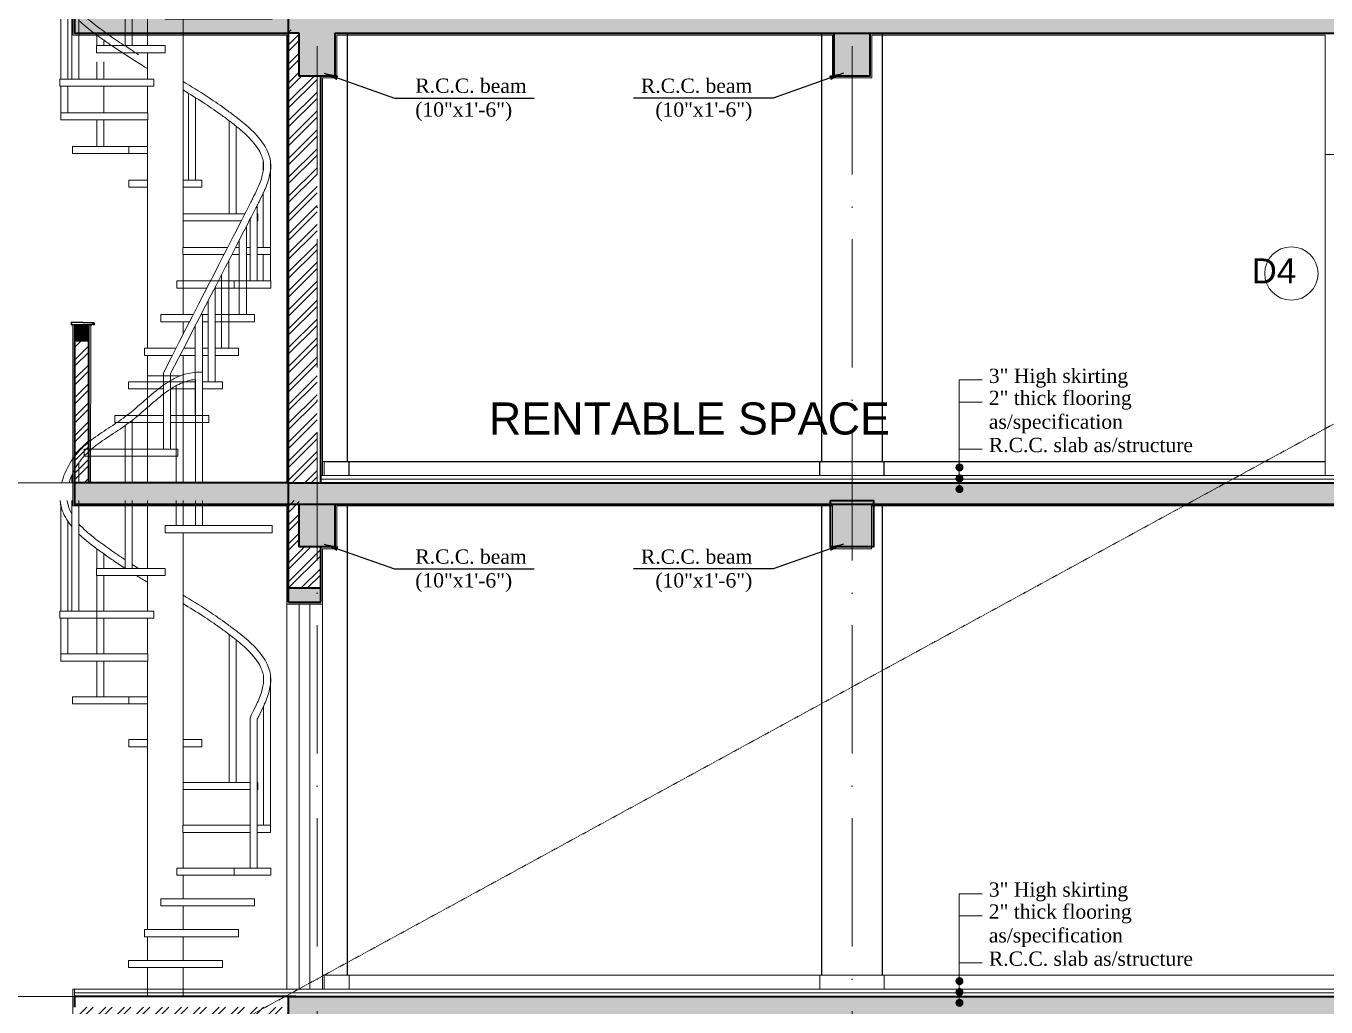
# Model space of a CAD drawing. Header units: inches. Extents: x 10755 to 33653, y -10992 to 10708.
# Drawn here: x 20733.8 to 21098.4, y -10517.7 to -10242.7 of the extents above; entities that cross this region are included whole.
import ezdxf

# ---------------------------------------------------------------- set-up
doc = ezdxf.new("R2010")
doc.units = ezdxf.units.IN
doc.header["$MEASUREMENT"] = 0
for name, pattern in [('ACAD_ISO10W100', [18, 12, -3, 0, -3]), ('DASHED', [0.75, 0.5, -0.25]), ('HIDDEN', [0.375, 0.25, -0.125])]:
    doc.linetypes.add(name, pattern=pattern)
for name, color, linetype, lineweight in [('arrow', 4, 'Continuous', 9), ('beam in plan', 241, 'HIDDEN', 20), ('centerline', 9, 'ACAD_ISO10W100', 5), ('col', 1, 'Continuous', 30), ('dimension inter - 8', 6, 'Continuous', 13), ('door', 15, 'Continuous', 18), ('hatch', 33, 'Continuous', 5), ('hatch 2', 8, 'Continuous', 13), ('hatch1', 9, 'Continuous', 5), ('hatch3', 43, 'Continuous', 5), ('Pillar', 11, 'Continuous', 25), ('PLASTER', 50, 'Continuous', 9), ('stair', 3, 'Continuous', 15), ('steps', 4, 'Continuous', 9), ('text-1-4', 6, 'Continuous', 13), ('title text 1', 113, 'Continuous', 25), ('txt', 7, 'Continuous', 15), ('wall', 1, 'Continuous', 35)]:
    doc.layers.add(name, color=color, linetype=linetype, lineweight=lineweight)
doc.layers.get('dimension inter - 8').off()
doc.styles.add('arial', font='arial.ttf')
doc.styles.add('Prajwal', font='stylu.ttf', dxfattribs={"height": 9})
doc.styles.get("Standard").update_dxf_attribs({"font": 'arial.ttf'})
doc.dimstyles.new('1-4(p) arrow', dxfattribs={"dimtxt": 4, "dimasz": 4, "dimexe": 0, "dimexo": 0, "dimgap": 2, "dimtad": 1, "dimdec": 3, "dimzin": 0, "dimdsep": 46, "dimlunit": 4, "dimtxsty": 'arial', "dimblk": 'DOT', "dimcen": 0, "dimclrd": 4, "dimclre": 3, "dimclrt": 6, "dimadec": 0, "dimazin": 0, "dimtfac": 0.5, "dimtdec": 3, "dimtix": 1, "dimtofl": 0, "dimtmove": 0, "dimatfit": 3, "dimfxl": 0, "dimtolj": 1, "dimtzin": 0, "dimlwe": -1, "dimarcsym": 0})

# ---------------------------------------------------------------- blocks, each defined once
blk = doc.blocks.new('eewewtrr')
at = {"layer": 'hatch', "linetype": 'Continuous', "ltscale": 30}
blk.add_hatch(color=256, dxfattribs=at).paths.add_polyline_path([(184138.46, -5134.86), (184126.46, -5134.86), (184126.46, -5147.86), (184138.46, -5147.86)])
at = {"layer": 'wall', "linetype": 'Continuous', "ltscale": 30}
blk.add_lwpolyline([(184126.46, -5134.86), (184138.46, -5134.86), (184138.46, -5147.86), (184126.46, -5147.86)], close=True, dxfattribs=at)
blk = doc.blocks.new('wewerr')
at = {"layer": 'hatch', "linetype": 'Continuous', "ltscale": 30}
for points in [[(193533.81, -5219.8), (193523.81, -5219.8), (193523.81, -5231.8), (193533.81, -5231.8)], [(193683.81, -5219.8), (193673.81, -5219.8), (193673.81, -5231.8), (193683.81, -5231.8)]]:
    blk.add_hatch(color=256, dxfattribs=at).paths.add_polyline_path(points)
at = {"layer": 'hatch 2', "linetype": 'Continuous', "ltscale": 30}
blk.add_hatch(color=256, dxfattribs=at).paths.add_polyline_path([(194519.81, -5219.8), (194519.81, -5213.8), (193520.81, -5213.8), (193520.81, -5219.8)])
h = blk.add_hatch(dxfattribs=at)
h.set_pattern_fill('ANSI32', color=256, scale=10, style=0)
h.set_pattern_definition([(45, (172868.0908, -7178.3252), (-2.6516504, 2.6516504), []), (45, (172869.8586, -7178.3252), (-2.6516504, 2.6516504), [])])
h.paths.add_polyline_path([(193528.81, -5231.8), (193523.81, -5231.8), (193523.81, -5218.8), (193520.81, -5218.8), (193520.81, -5345.8), (193528.81, -5345.8)])
at = {"layer": 'hatch 2', "ltscale": 30}
blk.add_circle((193801.99, -5287.13), 7.47, dxfattribs=at)
blk.add_circle((193801.99, -5287.13), 7.47, dxfattribs=at)
at = {"layer": 'Pillar', "linetype": 'Continuous', "ltscale": 30}
for p, q in [((193537.31, -5339.8), (193537.31, -5219.8)), ((193670.31, -5339.8), (193670.31, -5219.8)), ((193687.31, -5339.8), (193687.31, -5219.8)), ((193530.81, -5339.8), (193811.45, -5339.8)), ((193537.81, -5343.8), (193537.81, -5339.8)), ((193669.81, -5343.8), (193669.81, -5339.8)), ((193687.81, -5343.8), (193687.81, -5339.8))]:
    blk.add_line(p, q, dxfattribs=at)
at = {"layer": 'PLASTER', "linetype": 'Continuous', "ltscale": 30}
blk.add_line((193811.45, -5253.8), (193821.45, -5253.8), dxfattribs=at)
for points in [[(193520.31, -5220.3), (193520.31, -5345.8)], [(193530.31, -5343.8), (193530.31, -5232.3), (193534.31, -5232.3), (193534.31, -5220.3), (193673.31, -5220.3), (193673.31, -5232.3), (193684.31, -5232.3), (193684.31, -5220.3), (193811.45, -5220.3), (193811.45, -5343.8)]]:
    blk.add_lwpolyline(points, dxfattribs=at)
at = {"layer": 'stair', "ltscale": 5}
for p, q in [((193529.81, -5343.8), (194520.81, -5343.8)), ((193529.81, -5344.8), (194520.81, -5344.8))]:
    blk.add_line(p, q, dxfattribs=at)
blk.add_lwpolyline([(193530.81, -5343.8), (193530.31, -5343.8), (193530.31, -5339.8), (193530.81, -5339.8)], close=True, dxfattribs=at)
at = {"layer": 'wall', "linetype": 'Continuous', "ltscale": 30}
for p, q in [((193520.81, -5345.8), (193520.81, -5219.8)), ((193523.81, -5219.8), (193520.81, -5219.8)), ((193533.81, -5219.8), (194519.81, -5219.8)), ((193531.81, -5231.8), (193523.81, -5231.8)), ((193529.81, -5345.8), (193529.81, -5231.69)), ((193520.81, -5345.8), (193529.81, -5345.8))]:
    blk.add_line(p, q, dxfattribs=at)
blk.add_lwpolyline([(193533.81, -5219.8), (193533.81, -5231.8), (193523.81, -5231.8), (193523.81, -5219.8)], dxfattribs=at)
blk.add_lwpolyline([(193673.81, -5219.8), (193683.81, -5219.8), (193683.81, -5231.8), (193673.81, -5231.8)], close=True, dxfattribs=at)
at = {"layer": 'title text 1', "insert": (193796.49, -5282.91), "char_height": 7, "width": 6.48014975013211e-13, "attachment_point": 1, "rotation": 359.9563, "style": 'Prajwal'}
blk.add_mtext('\\pi-5.632;{\\fArial|b0|i0|c0|p34;D4}', dxfattribs=at)
blk.add_mtext('\\pi-5.632;{\\fArial|b0|i0|c0|p34;D4}', dxfattribs=at)
at = {"layer": 'txt', "linetype": 'Continuous', "insert": (193633.2, -5323.28), "char_height": 9, "width": 112.6637, "attachment_point": 2, "style": 'arial'}
blk.add_mtext('RENTABLE SPACE', dxfattribs=at)
blk = doc.blocks.new('wewqrwe')
at = {"layer": 'hatch1', "linetype": 'Continuous', "ltscale": 30}
for p, q in [((193137.7, -5700.81), (193138.73, -5700.81)), ((193128, -5719.66), (193130.02, -5719.66)), ((193123.14, -5729.09), (193126.38, -5729.09)), ((193128.38, -5729.09), (193130.02, -5729.09)), ((193119.49, -5738.52), (193126.38, -5738.52))]:
    blk.add_line(p, q, dxfattribs=at)
at = {"layer": 'steps'}
for p, q in [((193115.49, -5592.81), (193115.49, -5532.81)), ((193120.49, -5592.81), (193120.49, -5532.81)), ((193128.45, -5634.81), (193128.45, -5591.81)), ((193112.99, -5599.04), (193112.99, -5592.81)), ((193122.27, -5592.81), (193112.99, -5592.81)), ((193122.99, -5634.81), (193122.99, -5594.67)), ((193126.45, -5634.81), (193126.45, -5593.85)), ((193120.99, -5634.81), (193120.99, -5595.61)), ((193112.99, -5644.24), (193112.99, -5601.69)), ((193108.71, -5644.24), (193108.71, -5605.3)), ((193106.71, -5644.24), (193106.71, -5606.78)), ((193093.79, -5653.66), (193093.79, -5617.12)), ((193091.79, -5653.66), (193091.79, -5620.66)), ((193088.66, -5628.81), (193088.66, -5653.66)), ((193090.66, -5633.61), (193090.66, -5653.66)), ((193117.99, -5634.81), (193147.99, -5634.81)), ((193117.99, -5634.81), (193117.99, -5636.81)), ((193147.99, -5636.81), (193147.99, -5634.81)), ((193117.99, -5636.81), (193147.99, -5636.81)), ((193122.99, -5656.69), (193122.99, -5636.81)), ((193098.78, -5644.24), (193098.78, -5641.31)), ((193100.78, -5644.24), (193100.78, -5642.76)), ((193098.71, -5644.24), (193117.99, -5644.24)), ((193098.71, -5644.24), (193098.71, -5646.24)), ((193098.71, -5646.24), (193117.99, -5646.24)), ((193112.99, -5653.66), (193112.99, -5646.24)), ((193117.99, -5644.24), (193117.99, -5646.24)), ((193098.78, -5653.66), (193098.78, -5648.81)), ((193100.78, -5653.66), (193100.78, -5648.81)), ((193106.71, -5646.81), (193106.71, -5646.79)), ((193088.45, -5655.66), (193088.45, -5653.66)), ((193088.45, -5653.66), (193098.78, -5653.66)), ((193098.78, -5653.66), (193114.78, -5653.66)), ((193114.78, -5653.66), (193114.78, -5655.66)), ((193088.45, -5655.66), (193098.78, -5655.66)), ((193088.66, -5655.66), (193088.66, -5665.09)), ((193090.66, -5655.66), (193090.66, -5663.09)), ((193098.78, -5655.66), (193114.78, -5655.66)), ((193100.78, -5663.09), (193100.78, -5655.66)), ((193112.99, -5663.09), (193112.99, -5655.66)), ((193122.99, -5683.95), (193122.99, -5656.69)), ((193124.47, -5681.95), (193124.47, -5657.6)), ((193126.47, -5681.95), (193126.47, -5658.84)), ((193088.66, -5663.09), (193100.78, -5663.09)), ((193100.78, -5663.09), (193113.07, -5663.09)), ((193113.07, -5665.09), (193113.07, -5663.09)), ((193088.66, -5665.09), (193100.78, -5665.09)), ((193098.78, -5672.52), (193098.78, -5665.09)), ((193100.78, -5672.52), (193100.78, -5665.09)), ((193100.78, -5665.09), (193113.07, -5665.09)), ((193112.99, -5674.52), (193112.99, -5665.09)), ((193135.87, -5691.38), (193135.87, -5665.3)), ((193137.87, -5691.38), (193137.87, -5666.86)), ((193092.01, -5674.52), (193092.01, -5672.52)), ((193092.01, -5672.52), (193112.99, -5672.52)), ((193092.01, -5674.52), (193112.99, -5674.52)), ((193107.73, -5674.52), (193107.73, -5672.52)), ((193112.99, -5683.95), (193112.99, -5674.52)), ((193145.48, -5679.14), (193145.48, -5676.81)), ((193147.48, -5710.24), (193147.48, -5676.81)), ((193107.73, -5681.95), (193112.99, -5681.95)), ((193107.73, -5683.95), (193107.73, -5681.95)), ((193122.99, -5681.95), (193128.25, -5681.95)), ((193128.25, -5683.95), (193128.25, -5681.95)), ((193107.73, -5683.95), (193112.99, -5683.95)), ((193112.99, -5729.09), (193112.99, -5683.95)), ((193122.99, -5683.95), (193128.25, -5683.95)), ((193122.99, -5700.81), (193122.99, -5683.95)), ((193145.48, -5700.81), (193145.48, -5685.57)), ((193143.76, -5710.24), (193143.76, -5689.05)), ((193122.99, -5691.38), (193140.32, -5691.38)), ((193122.99, -5693.38), (193139.29, -5693.38)), ((193141.53, -5693.38), (193141.76, -5693.38)), ((193141.76, -5710.24), (193141.76, -5692.93)), ((193143.76, -5691.38), (193143.97, -5691.38)), ((193143.76, -5693.38), (193143.97, -5693.38)), ((193143.97, -5691.38), (193143.97, -5693.38)), ((193140.73, -5719.66), (193140.73, -5695.15)), ((193122.92, -5700.81), (193135.49, -5700.81)), ((193122.92, -5700.81), (193122.92, -5702.81)), ((193137.7, -5700.81), (193138.73, -5700.81)), ((193138.73, -5719.66), (193138.73, -5698.82)), ((193140.73, -5700.81), (193141.76, -5700.81)), ((193143.76, -5700.81), (193147.48, -5700.81)), ((193122.92, -5702.81), (193134.47, -5702.81)), ((193122.99, -5708.81), (193122.99, -5702.81)), ((193135.79, -5729.09), (193135.79, -5704.58)), ((193136.68, -5702.81), (193138.73, -5702.81)), ((193140.73, -5702.81), (193141.76, -5702.81)), ((193143.76, -5702.81), (193147.48, -5702.81)), ((193145.48, -5710.24), (193145.48, -5702.81)), ((193133.79, -5729.09), (193133.79, -5708.42)), ((193121.21, -5710.24), (193121.21, -5712.24)), ((193121.21, -5710.24), (193147.54, -5710.24)), ((193122.99, -5719.66), (193122.99, -5708.81)), ((193137.28, -5710.24), (193137.28, -5712.24)), ((193147.54, -5710.24), (193147.54, -5712.24)), ((193121.21, -5712.24), (193129.64, -5712.24)), ((193130.02, -5738.52), (193130.02, -5715.73)), ((193131.82, -5712.24), (193147.54, -5712.24)), ((193132.02, -5738.52), (193132.02, -5712.24)), ((193116.7, -5719.66), (193116.7, -5721.66)), ((193116.7, -5719.66), (193125.83, -5719.66)), ((193116.7, -5721.66), (193124.81, -5721.66)), ((193122.99, -5725.21), (193122.99, -5721.66)), ((193126.38, -5747.95), (193126.38, -5722.81)), ((193128, -5719.66), (193130.02, -5719.66)), ((193128.38, -5747.95), (193128.38, -5719.66)), ((193128.38, -5721.66), (193130.02, -5721.66)), ((193132.02, -5719.66), (193143.03, -5719.66)), ((193132.02, -5721.66), (193143.03, -5721.66)), ((193143.03, -5719.66), (193143.03, -5721.66)), ((193112.19, -5729.09), (193112.19, -5731.09)), ((193112.19, -5729.09), (193121, -5729.09)), ((193123.14, -5729.09), (193126.38, -5729.09)), ((193128.38, -5729.09), (193130.02, -5729.09)), ((193132.02, -5729.09), (193138.52, -5729.09)), ((193138.52, -5729.09), (193138.52, -5731.09)), ((193112.19, -5731.09), (193119.98, -5731.09)), ((193112.99, -5738.52), (193112.99, -5731.09)), ((193122.11, -5731.09), (193126.38, -5731.09)), ((193122.99, -5738.52), (193122.99, -5731.09)), ((193128.38, -5731.09), (193130.02, -5731.09)), ((193132.02, -5731.09), (193138.52, -5731.09)), ((193117.49, -5757.38), (193117.49, -5735.95)), ((193119.49, -5757.38), (193119.49, -5736.19)), ((193107.68, -5738.52), (193107.68, -5740.52)), ((193107.68, -5738.52), (193126.38, -5738.52)), ((193107.68, -5740.52), (193117.49, -5740.52)), ((193112.99, -5748.08), (193112.99, -5740.52)), ((193119.49, -5757.38), (193119.49, -5738.81)), ((193119.49, -5740.52), (193126.38, -5740.52)), ((193122.99, -5747.95), (193122.99, -5740.52)), ((193128.38, -5738.52), (193134.01, -5738.52)), ((193128.38, -5740.52), (193134.01, -5740.52)), ((193134.01, -5738.52), (193134.01, -5740.52)), ((193103.87, -5747.95), (193103.87, -5749.95)), ((193103.87, -5747.95), (193117.49, -5747.95)), ((193119.49, -5747.95), (193130.2, -5747.95)), ((193130.2, -5747.95), (193130.2, -5749.95)), ((193103.87, -5749.95), (193117.49, -5749.95)), ((193112.99, -5757.38), (193112.99, -5749.95)), ((193119.49, -5749.95), (193130.2, -5749.95)), ((193122.99, -5757.38), (193122.99, -5749.95)), ((193095.21, -5757.38), (193095.21, -5759.38)), ((193095.21, -5757.38), (193121.54, -5757.38)), ((193095.21, -5759.38), (193121.54, -5759.38)), ((193112.99, -5766.81), (193112.99, -5759.38)), ((193121.54, -5757.38), (193121.54, -5759.38)), ((193122.99, -5766.81), (193122.99, -5757.38))]:
    blk.add_line(p, q, dxfattribs=at)
blk.add_lwpolyline([(193115.49, -5532.81, -0.812876), (193116.29, -5528.4, 0.225133), (193117.99, -5525.52, 0.225133), (193119.7, -5528.4, -0.812876), (193120.49, -5532.81)], format="xyb", close=True, dxfattribs=at)
for points, knots in [([(193091.79, -5635.11), (193090.68, -5633.79), (193089.77, -5632.35), (193088.95, -5630.15), (193088.77, -5629.51), (193088.53, -5628.2), (193088.46, -5627.53), (193088.42, -5624.83), (193088.85, -5622.75), (193090.32, -5618.81), (193091.37, -5616.96), (193093.83, -5613.79), (193095.24, -5612.45), (193098.24, -5610.04), (193099.83, -5608.97), (193103.04, -5606.86), (193104.66, -5605.81), (193106.84, -5604.22), (193107.45, -5603.75), (193108.66, -5602.78), (193109.27, -5602.27), (193111.07, -5600.72), (193112.27, -5599.65), (193115.21, -5597.14), (193116.95, -5595.73), (193120.28, -5593.65), (193121.82, -5592.89), (193124.73, -5592.02), (193126.06, -5591.81), (193128.45, -5591.81)], [81.205258, 81.205258, 81.205258, 81.205258, 86.072871, 86.072871, 87.958853, 87.958853, 89.844834, 89.844834, 95.535569, 95.535569, 101.226304, 101.226304, 106.917039, 106.917039, 112.607774, 112.607774, 118.298508, 118.298508, 120.54428, 120.54428, 122.790052, 122.790052, 127.281596, 127.281596, 133.598797, 133.598797, 138.61055, 138.61055, 142.468452, 142.468452, 142.468452, 142.468452]), ([(193091.79, -5631.63), (193091.49, -5631.11), (193091.24, -5630.58), (193090.78, -5629.33), (193090.61, -5628.62), (193090.43, -5627.1), (193090.43, -5626.31), (193090.68, -5623.6), (193091.3, -5621.6), (193092.6, -5618.95), (193093.07, -5618.16), (193094.67, -5615.83), (193095.97, -5614.5), (193098.87, -5612.05), (193100.47, -5610.95), (193103.8, -5608.75), (193105.53, -5607.64), (193107.94, -5605.89), (193108.64, -5605.36), (193110.01, -5604.26), (193110.68, -5603.69), (193112.68, -5601.97), (193113.99, -5600.8), (193116.92, -5598.32), (193118.55, -5597.05), (193121.56, -5595.24), (193122.93, -5594.61), (193125.03, -5594.04), (193125.73, -5593.91), (193126.45, -5593.85)], [84.101211, 84.101211, 84.101211, 84.101211, 86.102561, 86.102561, 88.69053, 88.69053, 91.278498, 91.278498, 97.400197, 97.400197, 100.159935, 100.159935, 106.14453, 106.14453, 112.129125, 112.129125, 118.11372, 118.11372, 120.561629, 120.561629, 123.009539, 123.009539, 127.905359, 127.905359, 134.030367, 134.030367, 138.966871, 138.966871, 141.367788, 141.367788, 141.367788, 141.367788]), ([(193106.71, -5644.39), (193106.03, -5643.94), (193105.35, -5643.49), (193103.18, -5642.01), (193101.67, -5640.95), (193098.64, -5638.73), (193097.14, -5637.58), (193095.07, -5635.72), (193094.4, -5635.05), (193093.79, -5634.37)], [64.641096, 64.641096, 64.641096, 64.641096, 67.065226, 67.065226, 72.366661, 72.366661, 77.668096, 77.668096, 80.476118, 80.476118, 80.476118, 80.476118]), ([(193102.9, -5644.24), (193101.98, -5643.6), (193101.05, -5642.95), (193099.4, -5641.77), (193098.67, -5641.24), (193097.22, -5640.14), (193096.49, -5639.58), (193095.1, -5638.43), (193094.43, -5637.85), (193093.79, -5637.24)], [67.819009, 67.819009, 67.819009, 67.819009, 71.047929, 71.047929, 73.552086, 73.552086, 76.056243, 76.056243, 78.493263, 78.493263, 78.493263, 78.493263]), ([(193117.49, -5735.95), (193142.09, -5687.92), (193142.31, -5687.49), (193142.96, -5686.2), (193143.38, -5685.36), (193144.37, -5683.18), (193144.88, -5681.87), (193145.45, -5679.6), (193145.59, -5678.63), (193145.54, -5677.14), (193145.46, -5676.6), (193145.17, -5675.51), (193144.96, -5674.97), (193144.09, -5673.15), (193143.15, -5671.88), (193140.88, -5669.42), (193139.55, -5668.23), (193137.37, -5666.45), (193136.56, -5665.82), (193134.95, -5664.6), (193134.15, -5664.02), (193131.76, -5662.31), (193130.19, -5661.24), (193126.73, -5658.99), (193124.86, -5657.83), (193122.99, -5656.7)], [0, 0, 0, 0, 1.314867, 1.314867, 3.944602, 3.944602, 8.162435, 8.162435, 11.611771, 11.611771, 13.701647, 13.701647, 15.791523, 15.791523, 20.749585, 20.749585, 25.707646, 25.707646, 28.534632, 28.534632, 31.361617, 31.361617, 37.015587, 37.015587, 43.805156, 43.805156, 43.805156, 43.805156]), ([(193119.49, -5736.19), (193143.94, -5688.69), (193144.13, -5688.33), (193144.75, -5687.1), (193145.18, -5686.22), (193146.22, -5683.94), (193146.77, -5682.53), (193147.43, -5679.96), (193147.59, -5678.8), (193147.53, -5676.95), (193147.43, -5676.27), (193147.1, -5674.95), (193146.86, -5674.31), (193145.86, -5672.17), (193144.82, -5670.76), (193142.41, -5668.11), (193141.03, -5666.86), (193138.78, -5665.01), (193137.93, -5664.35), (193136.26, -5663.08), (193135.43, -5662.47), (193132.95, -5660.69), (193131.32, -5659.59), (193127.44, -5657.06), (193125.21, -5655.69), (193122.99, -5654.36)], [0.218143, 0.218143, 0.218143, 0.218143, 1.314231, 1.314231, 3.942692, 3.942692, 8.161098, 8.161098, 11.610704, 11.610704, 13.630495, 13.630495, 15.650285, 15.650285, 20.573844, 20.573844, 25.497404, 25.497404, 28.380506, 28.380506, 31.263607, 31.263607, 37.029811, 37.029811, 45.051397, 45.051397, 45.051397, 45.051397])]:
    blk.add_open_spline(points, degree=3, knots=knots, dxfattribs=at)
for points in [[(193112.99, -5650.71), (193111.96, -5650.09), (193110.93, -5649.45), (193102.9, -5644.24)], [(193110.48, -5646.81), (193109.89, -5646.44), (193109.3, -5646.07), (193106.71, -5644.24)]]:
    blk.add_open_spline(points, degree=3, dxfattribs=at)
blk = doc.blocks.new('raill')
at = {"layer": 'hatch 2', "linetype": 'Continuous', "ltscale": 30}
blk.add_hatch(color=256, dxfattribs=at).paths.add_polyline_path([(20592.72, 2268.34), (20596.72, 2268.34), (20596.72, 2272.34), (20592.72, 2272.34)])
h = blk.add_hatch(dxfattribs=at)
h.set_pattern_fill('ANSI32', color=256, scale=10, style=0)
h.set_pattern_definition([(45, (-3e-11, 264), (-2.6516504, 2.6516504), []), (45, (1.7678, 264), (-2.6516504, 2.6516504), [])])
edge = h.paths.add_edge_path()
edge.add_line((20596.71, 2269.52), (20592.71, 2269.52))
edge.add_line((20592.71, 2269.52), (20592.71, 2247.9))
edge.add_spline(control_points=[(20592.71, 2247.9), (20592.73, 2247.92), (20592.74, 2247.94), (20593.94, 2249.48), (20595.28, 2250.77), (20596.71, 2251.94)], knot_values=[101.163818, 101.163818, 101.163818, 101.163818, 101.226304, 101.226304, 106.690427, 106.690427, 106.690427, 106.690427], degree=3, periodic=0)
edge.add_line((20596.71, 2251.94), (20596.71, 2269.52))
edge = h.paths.add_edge_path()
edge.add_line((20596.71, 2249.3), (20596.71, 2251.94))
edge.add_spline(control_points=[(20596.71, 2251.94), (20595.28, 2250.77), (20593.94, 2249.48), (20592.74, 2247.94), (20592.73, 2247.92), (20592.71, 2247.9)], knot_values=[101.163818, 101.163818, 101.163818, 101.163818, 106.627941, 106.627941, 106.690427, 106.690427, 106.690427, 106.690427], degree=3, periodic=0)
edge.add_line((20592.71, 2247.9), (20592.71, 2244.25))
edge.add_spline(control_points=[(20592.71, 2244.25), (20593.03, 2244.83), (20593.37, 2245.38), (20593.8, 2246.01), (20593.87, 2246.11), (20593.94, 2246.2)], knot_values=[98.18722, 98.18722, 98.18722, 98.18722, 100.159935, 100.159935, 100.540258, 100.540258, 100.540258, 100.540258], degree=3, periodic=0)
edge.add_spline(control_points=[(20593.94, 2246.2), (20594.76, 2247.35), (20595.7, 2248.36), (20596.71, 2249.3)], knot_values=[100.540258, 100.540258, 100.540258, 100.540258, 104.93144, 104.93144, 104.93144, 104.93144], degree=3, periodic=0)
edge = h.paths.add_edge_path()
edge.add_spline(control_points=[(20593.94, 2246.2), (20593.87, 2246.11), (20593.8, 2246.01), (20593.37, 2245.38), (20593.03, 2244.83), (20592.71, 2244.25)], knot_values=[98.18722, 98.18722, 98.18722, 98.18722, 98.567544, 98.567544, 100.540258, 100.540258, 100.540258, 100.540258], degree=3, periodic=0)
edge.add_line((20592.71, 2244.25), (20592.71, 2228.52))
edge.add_line((20592.71, 2228.52), (20593.94, 2228.52))
edge.add_line((20593.94, 2228.52), (20593.94, 2246.2))
edge = h.paths.add_edge_path()
edge.add_spline(control_points=[(20596.71, 2249.3), (20595.7, 2248.36), (20594.76, 2247.35), (20593.94, 2246.2)], knot_values=[100.540258, 100.540258, 100.540258, 100.540258, 104.93144, 104.93144, 104.93144, 104.93144], degree=3, periodic=0)
edge.add_line((20593.94, 2246.2), (20593.94, 2228.96))
edge.add_spline(control_points=[(20593.94, 2228.96), (20594.07, 2228.81), (20594.21, 2228.67), (20594.34, 2228.52)], knot_values=[79.87415, 79.87415, 79.87415, 79.87415, 80.476118, 80.476118, 80.476118, 80.476118], degree=3, periodic=0)
edge.add_line((20594.34, 2228.52), (20596.71, 2228.52))
edge.add_line((20596.71, 2228.52), (20596.71, 2235.95))
edge.add_line((20596.71, 2235.95), (20595.37, 2235.95))
edge.add_line((20595.37, 2235.95), (20595.37, 2237.95))
edge.add_line((20595.37, 2237.95), (20596.71, 2237.95))
edge.add_line((20596.71, 2237.95), (20596.71, 2249.3))
h.paths.add_polyline_path([(20596.71, 2237.95), (20595.37, 2237.95), (20595.37, 2235.95), (20596.71, 2235.95)], flags=17)
at = {"layer": 'hatch3', "linetype": 'DASHED', "lineweight": 0, "ltscale": 85}
h = blk.add_hatch(color=256, dxfattribs=at)
h.dxf.hatch_style = 1
h.paths.add_polyline_path([(20652.71, 2228.52), (20592.71, 2228.52), (20592.71, 2222.52), (20652.71, 2222.52)])
at = {"layer": 'col'}
for p, q in [((20591.8, 2273.52, 0), (20598.21, 2273.33, 0)), ((20591.81, 2272.84, 0), (20591.8, 2273.52, 0)), ((20597.46, 2272.84, 0), (20591.81, 2272.84, 0)), ((20597.59, 2272.84, 0), (20597.46, 2272.84, 0)), ((20598.21, 2272.84, 0), (20598.09, 2272.84, 0)), ((20598.21, 2272.84, 0), (20598.09, 2272.84, 0)), ((20598.21, 2272.84, 0), (20598.09, 2272.84, 0)), ((20598.21, 2272.84, 0), (20598.09, 2272.84, 0)), ((20598.21, 2272.84, 0), (20598.21, 2273.33, 0)), ((20598.21, 2272.84, 0), (20598.21, 2273.33, 0)), ((20598.21, 2272.84, 0), (20598.21, 2273.33, 0)), ((20598.21, 2272.84, 0), (20598.21, 2272.84, 0)), ((20598.21, 2272.84, 0), (20598.21, 2272.84, 0)), ((20598.21, 2272.84, 0), (20598.21, 2272.84, 0))]:
    blk.add_line(p, q, dxfattribs=at)
blk.add_arc((20597.84, 2272.84, 0), 0.251, 0.1942, 179.8037, dxfattribs=at)
blk.add_arc((20597.84, 2272.84, 0), 0.251, 0.1942, 179.8037, dxfattribs=at)
at = {"layer": 'PLASTER', "linetype": 'Continuous', "ltscale": 30}
blk.add_lwpolyline([(20597.21, 2228.52), (20597.22, 2272.84), (20592.22, 2272.84), (20592.21, 2222.02), (20652.21, 2222.02)], dxfattribs=at)
at = {"layer": 'wall', "linetype": 'Continuous', "ltscale": 30}
for p, q in [((20596.72, 2268.34), (20592.72, 2268.34)), ((20652.71, 2222.52), (20652.71, 2228.52))]:
    blk.add_line(p, q, dxfattribs=at)
for points in [[(20596.71, 2228.52), (20596.72, 2272.34), (20592.72, 2272.34), (20592.71, 2228.52)], [(20652.71, 2228.52), (20592.71, 2228.52), (20592.71, 2222.52), (20652.71, 2222.52)]]:
    blk.add_lwpolyline(points, dxfattribs=at)
blk = doc.blocks.new('_Dot')
at = {"color": 0, "linetype": 'ByBlock', "lineweight": -2}
blk.add_line((-0.5, 0), (-1, 0), dxfattribs=at)
at = {"color": 0, "linetype": 'ByBlock', "const_width": 0.5}
blk.add_lwpolyline([(-0.25, 0, 1), (0.25, 0, 1)], format="xyb", close=True, dxfattribs=at)

msp = doc.modelspace()

# ---------------------------------------------------------------- hatches: boundary and pattern name
at = {"layer": 'hatch', "linetype": 'Continuous', "ltscale": 30}
msp.add_hatch(color=256, dxfattribs=at).paths.add_polyline_path([(20820.459, -10376.763), (20810.459, -10376.763), (20810.459, -10388.763), (20820.459, -10388.763)])
at = {"layer": 'hatch 2', "linetype": 'Continuous', "ltscale": 30}
for points in [[(21806.459, -10376.763), (21806.459, -10370.763), (20807.459, -10370.763), (20807.459, -10376.763)], [(20816.459, -10400.263), (20807.459, -10400.263), (20807.459, -10404.263), (20816.459, -10404.263)], [(20807.459, -10514.763), (20807.459, -10520.784), (21189.459, -10521.263), (21789.959, -10520.763), (21789.959, -10514.763)]]:
    msp.add_hatch(color=256, dxfattribs=at).paths.add_polyline_path(points)
h = msp.add_hatch(dxfattribs=at)
h.set_pattern_fill('ANSI32', color=256, scale=10, style=0)
h.set_pattern_definition([(45, (154.7446, -12203.285), (-2.6516504, 2.6516504), []), (45, (156.5124, -12203.285), (-2.6516504, 2.6516504), [])])
h.paths.add_polyline_path([(20816.459, -10388.763), (20815.459, -10388.763), (20815.459, -10400.263), (20816.459, -10400.263)])
h.paths.add_polyline_path([(20815.459, -10388.763), (20810.459, -10388.763), (20810.459, -10375.763), (20807.459, -10375.763), (20807.459, -10400.263), (20815.459, -10400.263)])
h = msp.add_hatch(dxfattribs=at)
h.set_pattern_fill('ANSI32', color=256, scale=10, style=0)
h.set_pattern_definition([(45, (0, -12203.285), (-2.6516504, 2.6516504), []), (45, (1.7678, -12203.285), (-2.6516504, 2.6516504), [])])
h.paths.add_polyline_path([(20747.463, -10517.763), (20747.463, -10550.763), (20807.459, -10550.763), (20807.459, -10517.763)])
h.paths.add_polyline_path([(20798.265, -10530.499), (20798.265, -10517.372), (20790.022, -10517.372), (20790.022, -10530.499)], flags=9)
h.paths.add_polyline_path([(20805.469, -10521.282), (20805.469, -10514.191), (20797.226, -10514.191), (20797.226, -10521.282)], flags=9)

# ---------------------------------------------------------------- linework, layer by layer
at = {"layer": 'arrow', "linetype": 'Continuous'}
for p, q in [((20995.463, -10372.854), (20995.463, -10341.956)), ((20995.463, -10341.956), (21001.921, -10341.956)), ((20995.463, -10348.132), (21001.921, -10348.132)), ((20995.463, -10361.339), (21001.921, -10361.339)), ((20995.463, -10516.854), (20995.463, -10485.956)), ((20995.463, -10485.956), (21001.921, -10485.956)), ((20995.463, -10492.132), (21001.921, -10492.132)), ((20995.463, -10505.339), (21001.921, -10505.339))]:
    msp.add_line(p, q, dxfattribs=at)
at = {"layer": 'beam in plan'}
msp.add_line((23121.891, -9251.054), (19932.125, -10991.994), dxfattribs=at)
at = {"layer": 'centerline', "ltscale": 3}
for p, q in [((20815.459, -10717.182), (20815.459, -9594.487)), ((20965.459, -10717.182), (20965.459, -9594.487))]:
    msp.add_line(p, q, dxfattribs=at)
at = {"layer": 'door', "ltscale": 30}
for p, q in [((20810.459, -10404.763), (20810.459, -10512.763)), ((20813.459, -10404.763), (20813.459, -10512.763))]:
    msp.add_line(p, q, dxfattribs=at)
at = {"layer": 'hatch3', "linetype": 'DASHED', "lineweight": 0, "ltscale": 85}
for p, q in [((20587.918, -10370.763), (22329.789, -10370.763)), ((20587.975, -10370.763), (21421.586, -10370.763)), ((20587.918, -10514.763), (22329.789, -10514.763))]:
    msp.add_line(p, q, dxfattribs=at)
at = {"layer": 'Pillar', "linetype": 'Continuous', "ltscale": 30}
for p, q in [((20823.959, -10508.763), (20823.959, -10376.763)), ((20956.959, -10508.763), (20956.959, -10377.263)), ((20973.959, -10508.763), (20973.959, -10377.263))]:
    msp.add_line(p, q, dxfattribs=at)
at = {"layer": 'PLASTER', "linetype": 'Continuous', "ltscale": 30}
for q in [(20806.959, -10377.263), (20816.959, -10404.763), (20806.959, -10512.763)]:
    msp.add_line((20806.959, -10404.763), q, dxfattribs=at)
msp.add_lwpolyline([(20816.959, -10512.763), (20816.959, -10389.263), (20820.959, -10389.263), (20820.959, -10377.263), (20959.959, -10377.263), (20959.959, -10389.263), (20970.959, -10389.263), (20970.959, -10377.263), (21175.959, -10377.263), (21175.959, -10389.263), (21186.959, -10389.263), (21186.959, -10377.263), (21360.959, -10377.263), (21360.959, -10389.263), (21371.959, -10389.263), (21371.959, -10377.263), (21377.959, -10377.263)], dxfattribs=at)
at = {"layer": 'stair', "ltscale": 5}
for p, q in [((20816.959, -10508.763), (21122.476, -10508.763)), ((20824.459, -10512.763), (20824.459, -10508.763)), ((20956.459, -10512.763), (20956.459, -10508.763)), ((20974.459, -10512.763), (20974.459, -10508.763)), ((20746.963, -10512.763), (21806.959, -10512.763)), ((20746.963, -10512.763), (20746.963, -10550.763)), ((20747.463, -10514.763), (20747.463, -10512.763)), ((20747.463, -10513.763), (21806.459, -10513.763))]:
    msp.add_line(p, q, dxfattribs=at)
msp.add_lwpolyline([(20816.959, -10512.763), (20817.459, -10512.763), (20817.459, -10508.763), (20816.959, -10508.763)], close=True, dxfattribs=at)
at = {"layer": 'steps'}
for p, q in [((20767.891, -10346.993), (20767.891, -10340.763)), ((20777.171, -10340.763), (20767.891, -10340.763)), ((20783.347, -10370.763), (20783.347, -10339.763)), ((20775.891, -10370.763), (20775.891, -10343.563)), ((20777.891, -10370.763), (20777.891, -10342.628)), ((20781.347, -10370.763), (20781.347, -10341.806)), ((20767.891, -10370.763), (20767.891, -10349.646)), ((20761.611, -10370.763), (20761.611, -10354.736)), ((20763.611, -10370.763), (20763.611, -10353.253)), ((20748.686, -10370.763), (20748.686, -10365.08)), ((20746.686, -10370.763), (20746.686, -10368.62)), ((20743.554, -10376.763), (20743.554, -10406.763)), ((20746.686, -10406.763), (20746.686, -10375.763)), ((20748.686, -10406.763), (20748.686, -10375.763)), ((20761.611, -10394.763), (20761.611, -10375.763)), ((20763.611, -10394.763), (20763.611, -10375.763)), ((20767.891, -10394.763), (20767.891, -10375.763)), ((20775.891, -10382.763), (20775.891, -10375.763)), ((20777.891, -10382.763), (20777.891, -10375.763)), ((20781.347, -10382.763), (20781.347, -10375.763)), ((20783.347, -10382.763), (20783.347, -10375.763)), ((20745.554, -10381.563), (20745.554, -10406.763)), ((20772.891, -10382.763), (20802.891, -10382.763)), ((20772.891, -10382.763), (20772.891, -10384.763)), ((20772.891, -10384.763), (20802.891, -10384.763)), ((20777.891, -10404.65), (20777.891, -10384.763)), ((20802.891, -10384.763), (20802.891, -10382.763)), ((20753.682, -10394.763), (20753.682, -10389.27)), ((20755.682, -10394.763), (20755.682, -10390.714)), ((20753.608, -10394.763), (20772.891, -10394.763)), ((20753.608, -10394.763), (20753.608, -10396.763)), ((20761.611, -10394.763), (20761.611, -10394.741)), ((20772.891, -10394.763), (20772.891, -10396.763)), ((20753.608, -10396.763), (20772.891, -10396.763)), ((20753.682, -10418.763), (20753.682, -10396.763)), ((20755.682, -10406.763), (20755.682, -10396.763)), ((20767.891, -10406.763), (20767.891, -10396.763)), ((20743.347, -10408.763), (20743.347, -10406.763)), ((20743.347, -10406.763), (20753.682, -10406.763)), ((20753.682, -10406.763), (20769.677, -10406.763)), ((20769.677, -10406.763), (20769.677, -10408.763)), ((20777.891, -10444.763), (20777.891, -10404.65)), ((20743.347, -10408.763), (20753.682, -10408.763)), ((20743.554, -10408.763), (20743.554, -10420.763)), ((20745.554, -10408.763), (20745.554, -10418.763)), ((20753.682, -10408.763), (20769.677, -10408.763)), ((20755.682, -10418.763), (20755.682, -10408.763)), ((20767.891, -10418.763), (20767.891, -10408.763)), ((20790.773, -10454.763), (20790.773, -10413.258)), ((20792.773, -10454.763), (20792.773, -10414.818)), ((20743.554, -10418.763), (20755.682, -10418.763)), ((20743.554, -10420.763), (20755.682, -10420.763)), ((20753.682, -10430.763), (20753.682, -10420.763)), ((20755.682, -10418.763), (20767.967, -10418.763)), ((20755.682, -10430.763), (20755.682, -10420.763)), ((20755.682, -10420.763), (20767.967, -10420.763)), ((20767.891, -10432.763), (20767.891, -10420.763)), ((20767.967, -10420.763), (20767.967, -10418.763)), ((20800.381, -10427.098), (20800.381, -10424.763)), ((20802.381, -10468.763), (20802.381, -10424.763)), ((20746.911, -10432.763), (20746.911, -10430.763)), ((20746.911, -10430.763), (20767.891, -10430.763)), ((20746.911, -10432.763), (20767.891, -10432.763)), ((20762.631, -10432.763), (20762.631, -10430.763)), ((20767.891, -10444.763), (20767.891, -10432.763)), ((20800.381, -10466.763), (20800.381, -10433.522)), ((20796.658, -10478.763), (20796.658, -10436.763)), ((20798.658, -10478.763), (20798.658, -10437.004)), ((20762.631, -10442.763), (20767.891, -10442.763)), ((20762.631, -10444.763), (20762.631, -10442.763)), ((20777.891, -10442.763), (20783.152, -10442.763)), ((20783.152, -10444.763), (20783.152, -10442.763)), ((20762.631, -10444.763), (20767.891, -10444.763)), ((20767.891, -10496.033), (20767.891, -10444.763)), ((20777.891, -10444.763), (20783.152, -10444.763)), ((20777.891, -10456.763), (20777.891, -10444.763)), ((20777.891, -10454.763), (20796.658, -10454.763)), ((20777.891, -10466.763), (20777.891, -10456.763)), ((20777.891, -10456.763), (20796.658, -10456.763)), ((20798.658, -10454.763), (20798.872, -10454.763)), ((20798.658, -10456.763), (20798.872, -10456.763)), ((20798.872, -10454.763), (20798.872, -10456.763)), ((20777.815, -10466.763), (20796.658, -10466.763)), ((20777.815, -10466.763), (20777.815, -10468.763)), ((20777.815, -10468.763), (20796.658, -10468.763)), ((20777.891, -10478.763), (20777.891, -10468.763)), ((20798.658, -10466.763), (20802.381, -10466.763)), ((20798.658, -10468.763), (20802.381, -10468.763)), ((20776.105, -10478.763), (20802.436, -10478.763)), ((20776.105, -10478.763), (20776.105, -10480.763)), ((20792.175, -10478.763), (20792.175, -10480.763)), ((20802.436, -10478.763), (20802.436, -10480.763)), ((20776.105, -10480.763), (20802.436, -10480.763)), ((20777.891, -10487.398), (20777.891, -10480.763)), ((20771.597, -10487.398), (20771.597, -10489.398)), ((20771.597, -10487.398), (20797.928, -10487.398)), ((20797.928, -10487.398), (20797.928, -10489.398)), ((20771.597, -10489.398), (20797.928, -10489.398)), ((20777.891, -10496.033), (20777.891, -10489.398)), ((20767.089, -10496.033), (20767.089, -10498.033)), ((20767.089, -10496.033), (20793.42, -10496.033)), ((20767.089, -10498.033), (20793.42, -10498.033)), ((20767.891, -10504.667), (20767.891, -10498.033)), ((20777.891, -10504.667), (20777.891, -10498.033)), ((20793.42, -10496.033), (20793.42, -10498.033)), ((20762.581, -10504.667), (20762.581, -10506.667)), ((20762.581, -10504.667), (20788.912, -10504.667)), ((20788.912, -10504.667), (20788.912, -10506.667)), ((20762.581, -10506.667), (20788.912, -10506.667)), ((20767.891, -10514.763), (20767.891, -10506.667)), ((20777.891, -10514.763), (20777.891, -10506.667))]:
    msp.add_line(p, q, dxfattribs=at)
for points, knots in [([(20743.848, -10370.763), (20744.021, -10370.079), (20744.235, -10369.401), (20745.221, -10366.768), (20746.269, -10364.912), (20748.729, -10361.743), (20750.139, -10360.406), (20753.136, -10357.999), (20754.725, -10356.928), (20757.934, -10354.812), (20759.555, -10353.767), (20761.742, -10352.174), (20762.351, -10351.707), (20763.563, -10350.731), (20764.167, -10350.225), (20765.973, -10348.677), (20767.174, -10347.606), (20770.104, -10345.096), (20771.851, -10343.685), (20775.177, -10341.606), (20776.719, -10340.844), (20779.631, -10339.977), (20780.958, -10339.763), (20783.347, -10339.763)], [93.6144105, 93.6144105, 93.6144105, 93.6144105, 95.5355692, 95.5355692, 101.226304, 101.226304, 106.9170388, 106.9170388, 112.6077736, 112.6077736, 118.2985085, 118.2985085, 120.5442803, 120.5442803, 122.7900521, 122.7900521, 127.2815958, 127.2815958, 133.5987967, 133.5987967, 138.6105505, 138.6105505, 142.4684517, 142.4684517, 142.4684517, 142.4684517]), ([(20745.92, -10370.763), (20746.215, -10369.729), (20746.615, -10368.705), (20747.504, -10366.904), (20747.968, -10366.114), (20749.571, -10363.79), (20750.872, -10362.451), (20753.77, -10360.008), (20755.366, -10358.907), (20758.695, -10356.701), (20760.427, -10355.596), (20762.843, -10353.85), (20763.541, -10353.317), (20764.91, -10352.215), (20765.583, -10351.647), (20767.582, -10349.927), (20768.887, -10348.759), (20771.822, -10346.28), (20773.451, -10345.008), (20776.461, -10343.199), (20777.826, -10342.568), (20779.929, -10341.997), (20780.628, -10341.868), (20781.347, -10341.806)], [94.1300552, 94.1300552, 94.1300552, 94.1300552, 97.4001972, 97.4001972, 100.1599351, 100.1599351, 106.1445299, 106.1445299, 112.1291248, 112.1291248, 118.1137196, 118.1137196, 120.5616295, 120.5616295, 123.0095394, 123.0095394, 127.9053591, 127.9053591, 134.0303668, 134.0303668, 138.9668712, 138.9668712, 141.3677878, 141.3677878, 141.3677878, 141.3677878]), ([(20746.686, -10383.07), (20745.582, -10381.742), (20744.665, -10380.301), (20743.846, -10378.102), (20743.666, -10377.466), (20743.481, -10376.465), (20743.434, -10376.115), (20743.401, -10375.763)], [81.2052577, 81.2052577, 81.2052577, 81.2052577, 86.072871, 86.072871, 87.9588527, 87.9588527, 88.9565796, 88.9565796, 88.9565796, 88.9565796]), ([(20746.686, -10379.59), (20746.391, -10379.069), (20746.141, -10378.537), (20745.68, -10377.291), (20745.505, -10376.571), (20745.415, -10375.797), (20745.413, -10375.78), (20745.411, -10375.763)], [84.1012106, 84.1012106, 84.1012106, 84.1012106, 86.1025609, 86.1025609, 88.6905296, 88.6905296, 88.7490462, 88.7490462, 88.7490462, 88.7490462]), ([(20761.611, -10392.343), (20760.932, -10391.896), (20760.251, -10391.441), (20758.074, -10389.963), (20756.57, -10388.906), (20753.542, -10386.688), (20752.036, -10385.534), (20749.968, -10383.671), (20749.295, -10383.008), (20748.686, -10382.327)], [64.6410964, 64.6410964, 64.6410964, 64.6410964, 67.0652256, 67.0652256, 72.3666607, 72.3666607, 77.6680957, 77.6680957, 80.4761181, 80.4761181, 80.4761181, 80.4761181]), ([(20761.657, -10394.763), (20760.531, -10394.033), (20759.401, -10393.283), (20757.188, -10391.776), (20756.106, -10391.021), (20754.296, -10389.721), (20753.569, -10389.192), (20752.115, -10388.099), (20751.39, -10387.536), (20749.996, -10386.387), (20749.325, -10385.801), (20748.686, -10385.192)], [63.290042, 63.290042, 63.290042, 63.290042, 67.2764707, 67.2764707, 71.0479294, 71.0479294, 73.5520863, 73.5520863, 76.0562432, 76.0562432, 78.4932628, 78.4932628, 78.4932628, 78.4932628]), ([(20798.658, -10437.004), (20798.843, -10436.644), (20799.028, -10436.283), (20799.651, -10435.052), (20800.083, -10434.18), (20801.119, -10431.9), (20801.672, -10430.489), (20802.327, -10427.915), (20802.491, -10426.751), (20802.43, -10424.909), (20802.333, -10424.228), (20801.996, -10422.909), (20801.759, -10422.267), (20800.755, -10420.125), (20799.72, -10418.714), (20797.308, -10416.061), (20795.928, -10414.819), (20793.675, -10412.966), (20792.83, -10412.308), (20791.16, -10411.04), (20790.33, -10410.428), (20787.852, -10408.651), (20786.218, -10407.542), (20782.342, -10405.017), (20780.111, -10403.649), (20777.891, -10402.316)], [0.2181433, 0.2181433, 0.2181433, 0.2181433, 1.3142307, 1.3142307, 3.9426921, 3.9426921, 8.1610977, 8.1610977, 11.6107042, 11.6107042, 13.6304946, 13.6304946, 15.650285, 15.650285, 20.5738443, 20.5738443, 25.4974037, 25.4974037, 28.3805055, 28.3805055, 31.2636074, 31.2636074, 37.0298111, 37.0298111, 45.0513969, 45.0513969, 45.0513969, 45.0513969]), ([(20796.658, -10436.763), (20796.99, -10435.874), (20797.211, -10435.444), (20797.862, -10434.159), (20798.281, -10433.311), (20799.27, -10431.134), (20799.778, -10429.826), (20800.353, -10427.559), (20800.485, -10426.582), (20800.435, -10425.093), (20800.355, -10424.552), (20800.069, -10423.465), (20799.864, -10422.923), (20798.985, -10421.102), (20798.049, -10419.832), (20795.78, -10417.373), (20794.449, -10416.184), (20792.269, -10414.405), (20791.458, -10413.776), (20789.85, -10412.559), (20789.051, -10411.971), (20786.664, -10410.261), (20785.086, -10409.192), (20781.634, -10406.942), (20779.762, -10405.783), (20777.891, -10404.652)], [0, 0, 0, 0, 1.3148673, 1.3148673, 3.9446019, 3.9446019, 8.1624348, 8.1624348, 11.6117712, 11.6117712, 13.7016471, 13.7016471, 15.791523, 15.791523, 20.7495847, 20.7495847, 25.7076464, 25.7076464, 28.5346316, 28.5346316, 31.3616168, 31.3616168, 37.0155872, 37.0155872, 43.8051558, 43.8051558, 43.8051558, 43.8051558])]:
    msp.add_open_spline(points, degree=3, knots=knots, dxfattribs=at)
for points in [[(20765.375, -10394.763), (20764.788, -10394.394), (20764.2, -10394.021), (20763.611, -10393.643)], [(20767.891, -10398.666), (20766.864, -10398.042), (20765.834, -10397.409), (20764.8, -10396.763)]]:
    msp.add_open_spline(points, degree=3, dxfattribs=at)
at = {"layer": 'text-1-4', "ltscale": 50, "const_width": 1.125}
for points in [[(20996.147, -10366.475, -1), (20995.022, -10366.475, -1)], [(20996.147, -10369.546, -1), (20995.022, -10369.546, -1)], [(20996.147, -10372.555, -1), (20995.022, -10372.555, -1)], [(20996.147, -10510.475, -1), (20995.022, -10510.475, -1)], [(20996.147, -10513.546, -1), (20995.022, -10513.546, -1)], [(20996.147, -10516.555, -1), (20995.022, -10516.555, -1)]]:
    msp.add_lwpolyline(points, format="xyb", close=True, dxfattribs=at)
at = {"layer": 'wall', "linetype": 'Continuous', "ltscale": 30}
for p, q in [((20807.459, -10376.763), (20807.459, -10370.763)), ((20807.459, -10370.763), (21189.459, -10370.763)), ((20807.459, -10404.263), (20807.459, -10376.763)), ((20807.459, -10376.763), (21806.459, -10376.763)), ((20816.459, -10404.263), (20816.459, -10388.763)), ((20807.459, -10400.263), (20816.459, -10400.263)), ((20807.459, -10404.263), (20816.459, -10404.263)), ((20809.459, -10514.763), (20747.463, -10514.763)), ((20747.463, -10514.763), (20747.463, -10517.763)), ((20807.459, -10628.763), (20807.459, -10514.763)), ((20807.459, -10514.763), (21189.459, -10514.763))]:
    msp.add_line(p, q, dxfattribs=at)
msp.add_lwpolyline([(20810.459, -10376.763), (20820.459, -10376.763), (20820.459, -10388.763), (20810.459, -10388.763)], close=True, dxfattribs=at)

# ---------------------------------------------------------------- block references
at = {"layer": 'dimension inter - 8'}
for p in [(154.745, -12467.285), (154.745, -12599.285)]:
    msp.add_blockref('raill', p, dxfattribs=at)
at = {"layer": 'steps', "linetype": 'Continuous'}
msp.add_blockref('wewqrwe', (-172345.101, -4603.956), dxfattribs=at)
at = {"layer": 'wall', "linetype": 'Continuous'}
for name, p in [('wewerr', (-172713.346, -5024.96)), ('eewewtrr', (-163167.002, -5240.898))]:
    msp.add_blockref(name, p, dxfattribs=at)

# ---------------------------------------------------------------- texts
at = {"layer": 'text-1-4', "ltscale": 50, "char_height": 4, "width": 33.30159}
for insert, attachment_point, rotation in [((20843, -10257.437), 1, 359.92634), ((20937.464, -10257.437), 3, 0.07366), ((20843, -10389.437), 1, 359.92634), ((20937.464, -10389.437), 3, 0.07366)]:
    msp.add_mtext('{\\fTimes New Roman|b0|i0|c0|p18;R.C.C. beam (10"x1\'-6")}', dxfattribs=dict(at, insert=insert, attachment_point=attachment_point, rotation=rotation))
at = {"layer": 'text-1-4', "ltscale": 50, "char_height": 4, "width": 113.8795, "attachment_point": 1}
for s, insert in [('{\\fTimes New Roman|b0|i0|c0|p18;3" High skirting}', (21003.822, -10338.791)), ('{\\fTimes New Roman|b0|i0|c0|p18;2" thick flooring \\Pas/specification}', (21003.822, -10344.967)), ('{\\fTimes New Roman|b0|i0|c0|p18;R.C.C. slab as/structure}', (21003.822, -10358.173)), ('{\\fTimes New Roman|b0|i0|c0|p18;3" High skirting}', (21003.822, -10482.791)), ('{\\fTimes New Roman|b0|i0|c0|p18;2" thick flooring \\Pas/specification}', (21003.822, -10488.967)), ('{\\fTimes New Roman|b0|i0|c0|p18;R.C.C. slab as/structure}', (21003.822, -10502.173))]:
    msp.add_mtext(s, dxfattribs=dict(at, insert=insert))

# ---------------------------------------------------------------- leaders
at = {"layer": 'arrow'}
for points in [[(20817.417, -10255.937), (20837.14, -10262.915), (20876.311, -10262.915)], [(20963.046, -10255.937), (20943.323, -10262.915), (20904.153, -10262.915)], [(20817.417, -10387.937), (20837.14, -10394.915), (20876.311, -10394.915)], [(20963.046, -10387.937), (20943.323, -10394.915), (20904.153, -10394.915)]]:
    msp.add_leader(points, dimstyle='1-4(p) arrow', override={"dimtad": 0}, dxfattribs=at)

doc.saveas('drawing.dxf')
